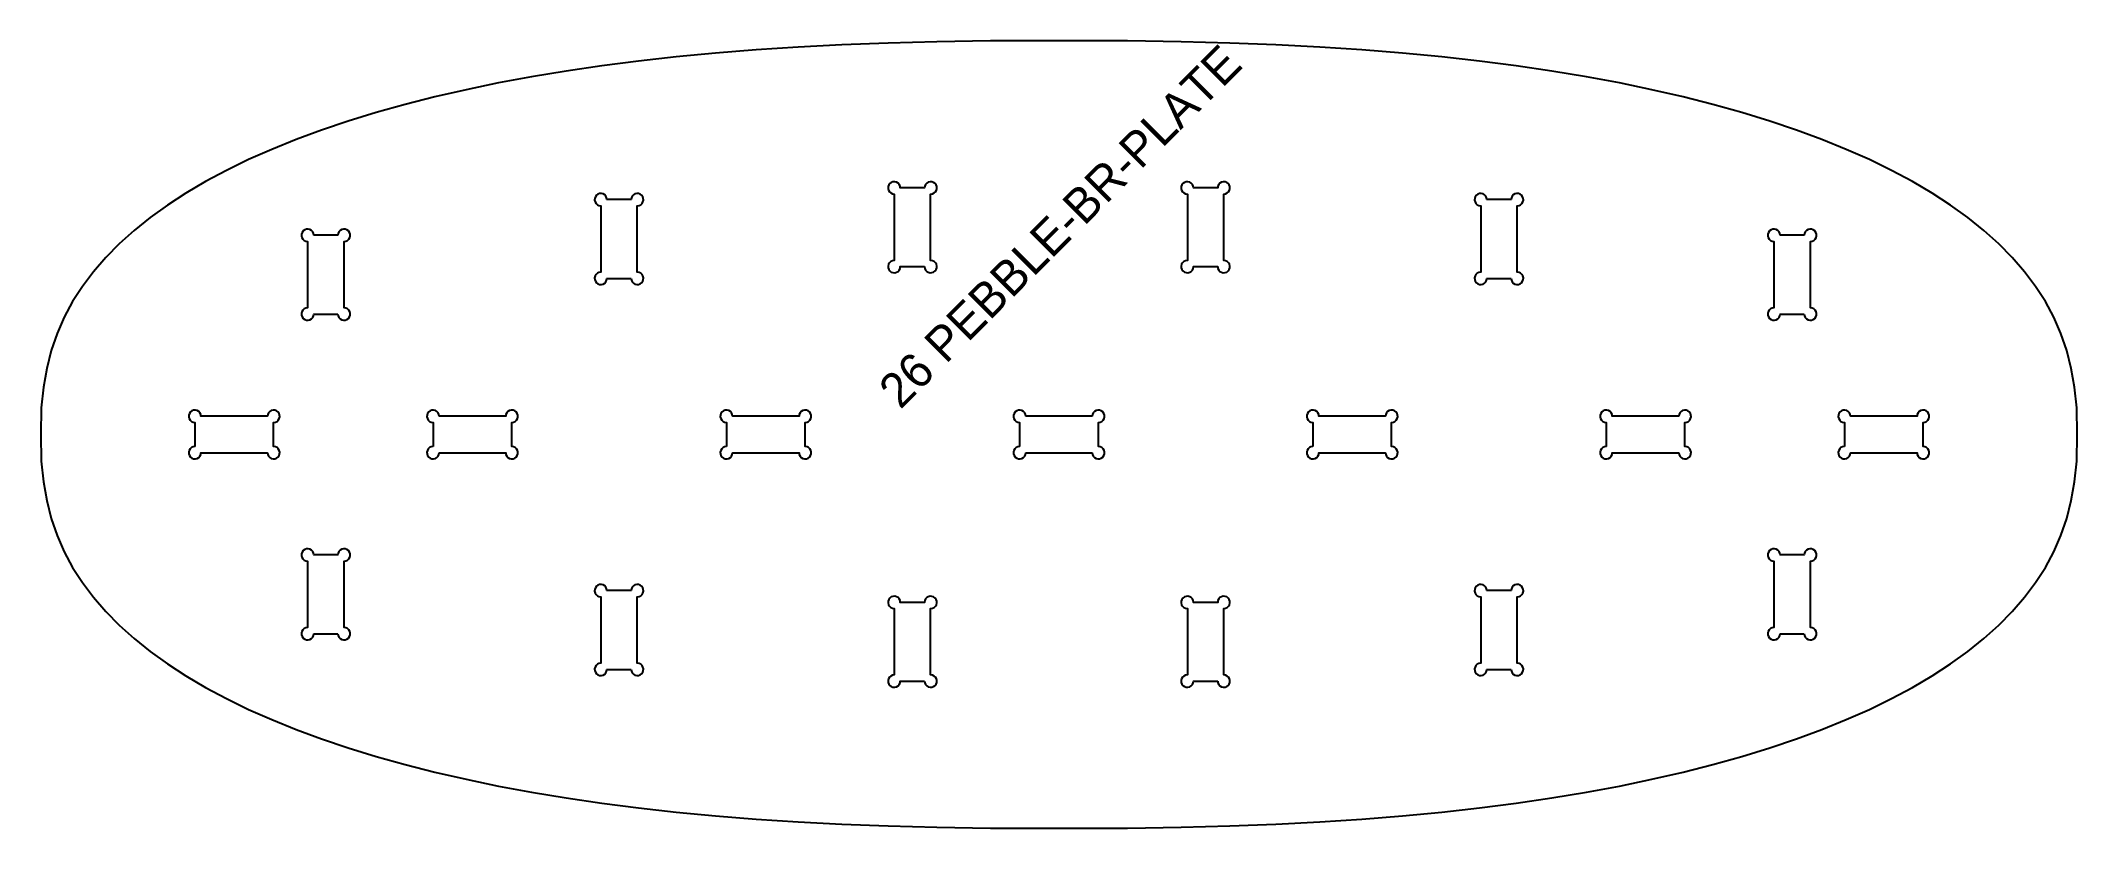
# Model space of a CAD drawing. Header units: millimetres. Extents: x 0 to 1060, y 0 to 410.
import ezdxf
from ezdxf.enums import TextEntityAlignment as Align

# ---------------------------------------------------------------- set-up
doc = ezdxf.new("R2010")
doc.units = ezdxf.units.MM
doc.layers.add('CUT', color=1, linetype='Continuous')
doc.layers.add('ENGRAVE-LABEL', color=3, linetype='Continuous')

msp = doc.modelspace()

# ---------------------------------------------------------------- linework, layer by layer
at = {"layer": 'CUT'}
msp.add_lwpolyline([(1060, 205), (1059.7, 218.8), (1058.6, 229.6), (1056.9, 239.4), (1054.6, 248.7), (1051.5, 257.5), (1047.8, 266), (1043.4, 274.2), (1038.3, 282), (1032.6, 289.7), (1026.2, 297.1), (1019.1, 304.2), (1011.4, 311.2), (1003.1, 317.9), (994.1, 324.4), (984.4, 330.6), (974.2, 336.7), (963.3, 342.5), (951.8, 348.1), (939.7, 353.4), (927.1, 358.6), (913.8, 363.5), (899.9, 368.2), (885.4, 372.6), (870.4, 376.8), (854.8, 380.8), (838.6, 384.5), (821.8, 388), (804.5, 391.2), (786.5, 394.2), (768, 396.9), (748.9, 399.4), (729.2, 401.6), (708.8, 403.6), (687.7, 405.3), (665.8, 406.7), (642.9, 407.9), (619, 408.8), (593.6, 409.5), (565.7, 409.9), (530, 410), (494.3, 409.9), (466.4, 409.5), (441, 408.8), (417, 407.9), (394.2, 406.7), (372.3, 405.3), (351.2, 403.6), (330.8, 401.6), (311.1, 399.4), (292, 396.9), (273.5, 394.2), (255.5, 391.2), (238.2, 388), (221.4, 384.5), (205.2, 380.8), (189.6, 376.8), (174.6, 372.6), (160.1, 368.2), (146.2, 363.5), (132.9, 358.6), (120.3, 353.4), (108.2, 348.1), (96.7, 342.5), (85.8, 336.7), (75.6, 330.6), (65.9, 324.4), (56.9, 317.9), (48.6, 311.2), (40.9, 304.2), (33.8, 297.1), (27.4, 289.7), (21.7, 282), (16.6, 274.2), (12.2, 266), (8.5, 257.5), (5.4, 248.7), (3.1, 239.4), (1.4, 229.6), (0.3, 218.8), (0, 205), (0.3, 191.2), (1.4, 180.4), (3.1, 170.6), (5.4, 161.3), (8.5, 152.5), (12.2, 144), (16.6, 135.8), (21.7, 128), (27.4, 120.3), (33.8, 112.9), (40.9, 105.8), (48.6, 98.8), (56.9, 92.1), (65.9, 85.6), (75.6, 79.4), (85.8, 73.3), (96.7, 67.5), (108.2, 61.9), (120.3, 56.6), (132.9, 51.4), (146.2, 46.5), (160.1, 41.8), (174.6, 37.4), (189.6, 33.2), (205.2, 29.2), (221.4, 25.5), (238.2, 22), (255.5, 18.8), (273.5, 15.8), (292, 13.1), (311.1, 10.6), (330.8, 8.4), (351.2, 6.4), (372.3, 4.7), (394.2, 3.3), (417, 2.1), (441, 1.2), (466.4, 0.5), (494.3, 0.1), (530, 0), (565.7, 0.1), (593.6, 0.5), (619, 1.2), (642.9, 2.1), (665.8, 3.3), (687.7, 4.7), (708.8, 6.4), (729.2, 8.4), (748.9, 10.6), (768, 13.1), (786.5, 15.8), (804.5, 18.8), (821.8, 22), (838.6, 25.5), (854.8, 29.2), (870.4, 33.2), (885.4, 37.4), (899.9, 41.8), (913.8, 46.5), (927.1, 51.4), (939.7, 56.6), (951.8, 61.9), (963.3, 67.5), (974.2, 73.3), (984.4, 79.4), (994.1, 85.6), (1003.1, 92.1), (1011.4, 98.8), (1019.1, 105.8), (1026.2, 112.9), (1032.6, 120.3), (1038.3, 128), (1043.4, 135.8), (1047.8, 144), (1051.5, 152.5), (1054.6, 161.3), (1056.9, 170.6), (1058.6, 180.4), (1059.7, 191.2)], close=True, dxfattribs=at)
for points in [[(307.3, 286.3, 2.414214), (310.5, 289.5), (310.5, 324.1, 2.414214), (307.3, 327.3), (294.7, 327.3, 2.414214), (291.5, 324.1), (291.5, 289.5, 2.414214), (294.7, 286.3)], [(460, 292.4, 2.414214), (463.2, 295.6), (463.2, 330.2, 2.414214), (460, 333.4), (447.4, 333.4, 2.414214), (444.2, 330.2), (444.2, 295.6, 2.414214), (447.4, 292.4)], [(612.6, 292.4, 2.414214), (615.8, 295.6), (615.8, 330.2, 2.414214), (612.6, 333.4), (600, 333.4, 2.414214), (596.8, 330.2), (596.8, 295.6, 2.414214), (600, 292.4)], [(765.3, 286.3, 2.414214), (768.5, 289.5), (768.5, 324.1, 2.414214), (765.3, 327.3), (752.7, 327.3, 2.414214), (749.5, 324.1), (749.5, 289.5, 2.414214), (752.7, 286.3)], [(154.7, 267.7, 2.414214), (157.9, 270.9), (157.9, 305.5, 2.414214), (154.7, 308.7), (142.1, 308.7, 2.414214), (138.9, 305.5), (138.9, 270.9, 2.414214), (142.1, 267.7)], [(917.9, 267.7, 2.414214), (921.1, 270.9), (921.1, 305.5, 2.414214), (917.9, 308.7), (905.3, 308.7, 2.414214), (902.1, 305.5), (902.1, 270.9, 2.414214), (905.3, 267.7)], [(80.2, 198.7, 2.414214), (83.4, 195.5), (118, 195.5, 2.414214), (121.2, 198.7), (121.2, 211.3, 2.414214), (118, 214.5), (83.4, 214.5, 2.414214), (80.2, 211.3)], [(204.2, 198.7, 2.414214), (207.4, 195.5), (242, 195.5, 2.414214), (245.2, 198.7), (245.2, 211.3, 2.414214), (242, 214.5), (207.4, 214.5, 2.414214), (204.2, 211.3)], [(356.9, 198.7, 2.414214), (360.1, 195.5), (394.7, 195.5, 2.414214), (397.9, 198.7), (397.9, 211.3, 2.414214), (394.7, 214.5), (360.1, 214.5, 2.414214), (356.9, 211.3)], [(509.5, 198.7, 2.414214), (512.7, 195.5), (547.3, 195.5, 2.414214), (550.5, 198.7), (550.5, 211.3, 2.414214), (547.3, 214.5), (512.7, 214.5, 2.414214), (509.5, 211.3)], [(662.1, 198.7, 2.414214), (665.3, 195.5), (699.9, 195.5, 2.414214), (703.1, 198.7), (703.1, 211.3, 2.414214), (699.9, 214.5), (665.3, 214.5, 2.414214), (662.1, 211.3)], [(814.8, 198.7, 2.414214), (818, 195.5), (852.6, 195.5, 2.414214), (855.8, 198.7), (855.8, 211.3, 2.414214), (852.6, 214.5), (818, 214.5, 2.414214), (814.8, 211.3)], [(938.8, 198.7, 2.414214), (942, 195.5), (976.6, 195.5, 2.414214), (979.8, 198.7), (979.8, 211.3, 2.414214), (976.6, 214.5), (942, 214.5, 2.414214), (938.8, 211.3)], [(154.7, 101.3, 2.414214), (157.9, 104.5), (157.9, 139.1, 2.414214), (154.7, 142.3), (142.1, 142.3, 2.414214), (138.9, 139.1), (138.9, 104.5, 2.414214), (142.1, 101.3)], [(917.9, 101.3, 2.414214), (921.1, 104.5), (921.1, 139.1, 2.414214), (917.9, 142.3), (905.3, 142.3, 2.414214), (902.1, 139.1), (902.1, 104.5, 2.414214), (905.3, 101.3)], [(307.3, 82.7, 2.414214), (310.5, 85.9), (310.5, 120.5, 2.414214), (307.3, 123.7), (294.7, 123.7, 2.414214), (291.5, 120.5), (291.5, 85.9, 2.414214), (294.7, 82.7)], [(460, 76.6, 2.414214), (463.2, 79.8), (463.2, 114.4, 2.414214), (460, 117.6), (447.4, 117.6, 2.414214), (444.2, 114.4), (444.2, 79.8, 2.414214), (447.4, 76.6)], [(612.6, 76.6, 2.414214), (615.8, 79.8), (615.8, 114.4, 2.414214), (612.6, 117.6), (600, 117.6, 2.414214), (596.8, 114.4), (596.8, 79.8, 2.414214), (600, 76.6)], [(765.3, 82.7, 2.414214), (768.5, 85.9), (768.5, 120.5, 2.414214), (765.3, 123.7), (752.7, 123.7, 2.414214), (749.5, 120.5), (749.5, 85.9, 2.414214), (752.7, 82.7)]]:
    msp.add_lwpolyline(points, format="xyb", close=True, dxfattribs=at)

# ---------------------------------------------------------------- texts
at = {"layer": 'ENGRAVE-LABEL'}
msp.add_text('26 PEBBLE-BR-PLATE', height=18, rotation=45, dxfattribs=at).set_placement((530.5, 313.4), align=Align.MIDDLE_CENTER)

doc.saveas('drawing.dxf')
